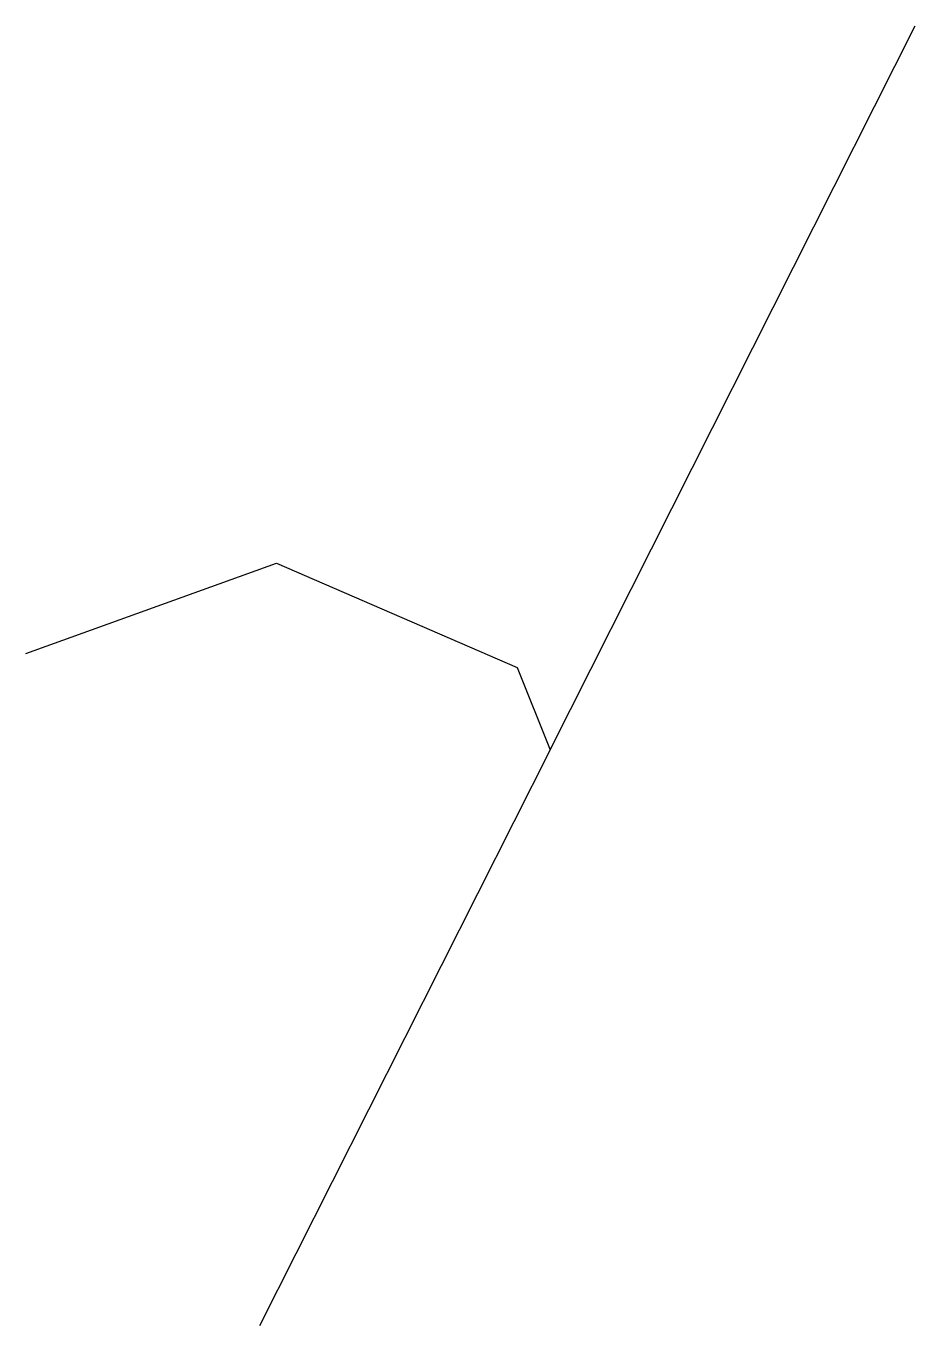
# Model space of a CAD drawing. Header units: metres. Extents: x 2810975 to 2810983.9, y 1183939.8 to 1183952.7.
import ezdxf

# ---------------------------------------------------------------- set-up
doc = ezdxf.new("R2010")
doc.units = ezdxf.units.M
doc.layers.add('war_bauwerk_text', color=7, linetype='Continuous')

msp = doc.modelspace()

# ---------------------------------------------------------------- linework, layer by layer
at = {"layer": 'war_bauwerk_text', "color": 80}
for p, q in [((2810980.236, 1183945.508), (2810983.877, 1183952.729)), ((2810975.006, 1183946.468), (2810977.506, 1183947.368)), ((2810977.506, 1183947.368), (2810979.906, 1183946.328)), ((2810979.906, 1183946.328), (2810980.236, 1183945.508)), ((2810980.236, 1183945.508), (2810977.337, 1183939.758))]:
    msp.add_line(p, q, dxfattribs=at)

doc.saveas('drawing.dxf')
